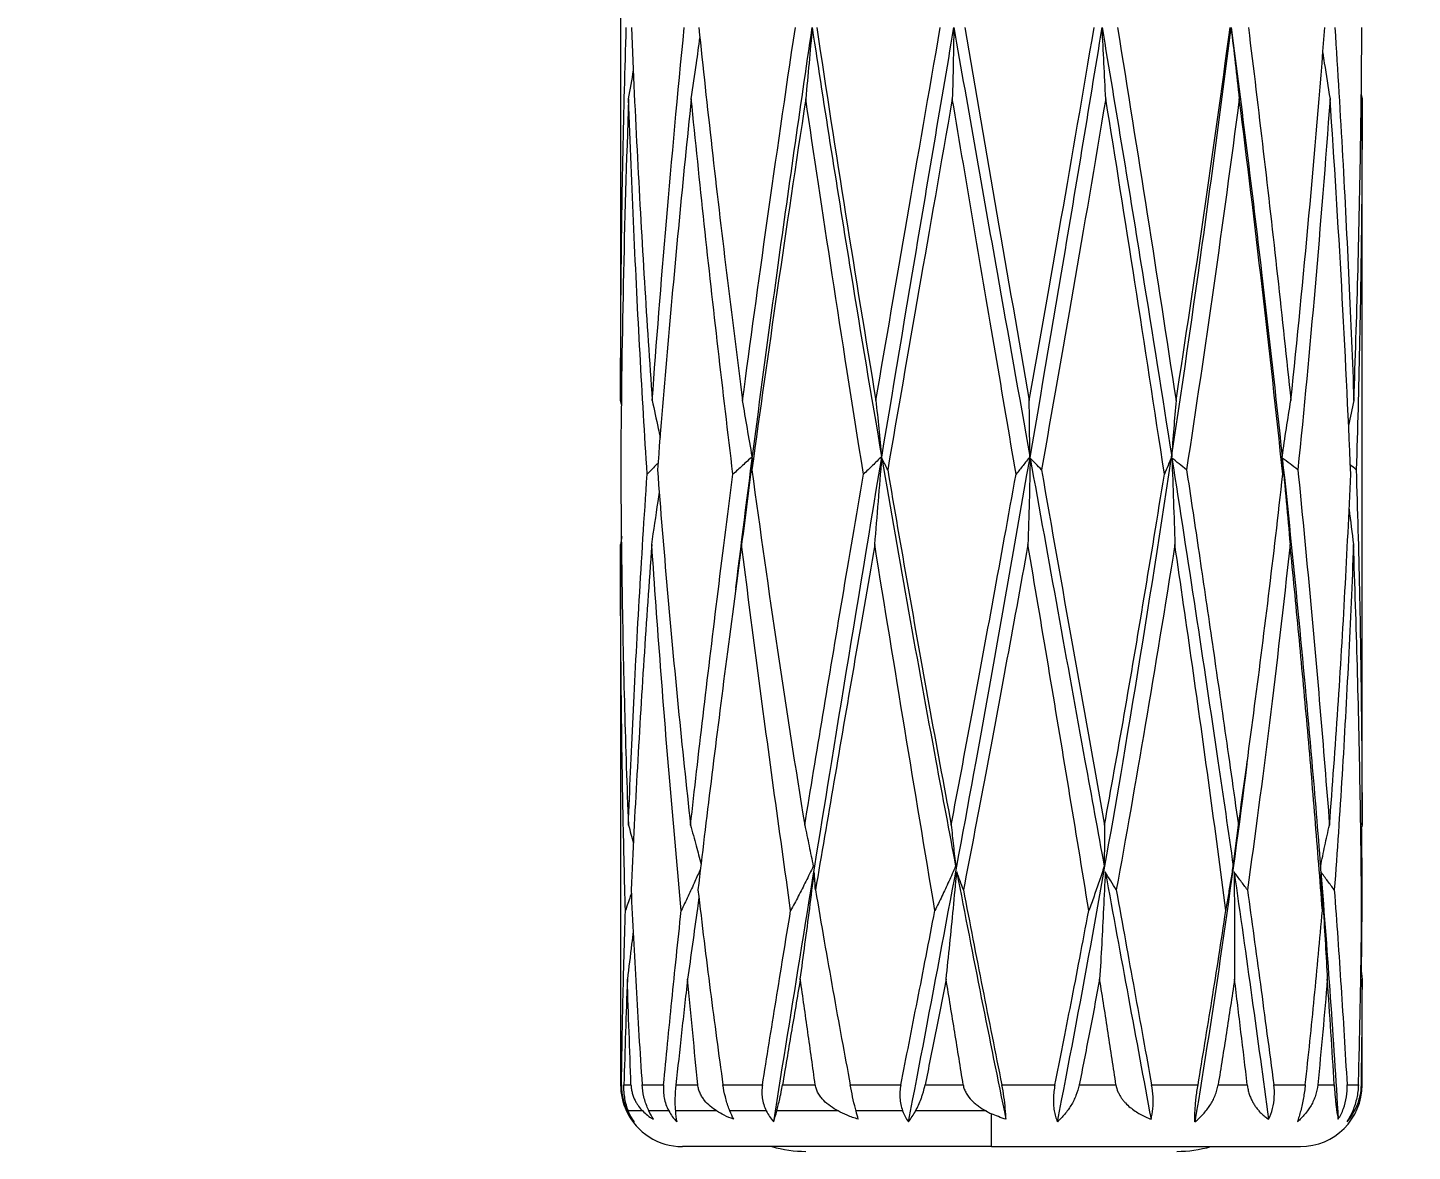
# Model space of a CAD drawing. Extents: x 4138 to 4928, y 0 to 579.
# Drawn here: x 4615.16 to 4626.36, y 110.2 to 119.3 of the extents above; entities that cross this region are included whole.
import ezdxf

# ---------------------------------------------------------------- set-up
doc = ezdxf.new("R2010")
doc.units = 0
doc.header["$LTSCALE"] = 10
doc.header["$MEASUREMENT"] = 0
doc.header["$PDMODE"] = 3
doc.header["$PDSIZE"] = -10
doc.layers.get('0').update_dxf_attribs({"linetype": 'CONTINUOUS'})
doc.layers.get('DEFPOINTS').update_dxf_attribs({"linetype": 'CONTINUOUS'})
doc.layers.add('1', color=7, linetype='CONTINUOUS')
doc.layers.add('2', color=7, linetype='CONTINUOUS', true_color=0xffffff)
doc.styles.add('Daelim Dimension', font='NanumGothic.ttf')
doc.dimstyles.new('DEFAULT', dxfattribs={"dimscale": 2, "dimtxt": 2, "dimasz": 2, "dimexe": 0, "dimexo": 2, "dimgap": 1, "dimtad": 1, "dimdec": 0, "dimzin": 9, "dimdsep": 46, "dimtxsty": 'Daelim Dimension', "dimcen": 0.5, "dimclrd": 5, "dimclre": 5, "dimclrt": 256, "dimadec": 1, "dimazin": 0, "dimtfac": 1, "dimtdec": 0, "dimtix": 1, "dimtmove": 0, "dimatfit": 3, "dimfxl": 1, "dimtolj": 1, "dimtzin": 1, "dimlwd": 9, "dimlwe": 9, "dimarcsym": 0})

# ---------------------------------------------------------------- blocks, each defined once
blk = doc.blocks.new('*D3')
at = {"color": 5, "lineweight": 9, "ltscale": 0.5, "transparency": 16777216}
for p, q in [((4493.136, 177.068), (4493.136, 84.313)), ((4685.158, 167.039), (4685.158, 84.313)), ((4497.136, 86.313), (4681.158, 86.313))]:
    blk.add_line(p, q, dxfattribs=at)
at = {"color": 5, "ltscale": 0.5, "transparency": 16777216}
for points in [[(4497.136, 86.98), (4497.136, 85.646), (4493.136, 86.313)], [(4681.158, 86.98), (4681.158, 85.646), (4685.158, 86.313)]]:
    blk.add_solid(points, dxfattribs=at)
at = {"layer": 'DEFPOINTS', "color": 0, "ltscale": 0.5, "transparency": 16777216}
for p in [(4493.136, 181.068), (4685.158, 171.039), (4685.158, 86.313)]:
    blk.add_point(p, dxfattribs=at)
at = {"color": 7, "ltscale": 0.5, "transparency": 16777216, "insert": (4589.147, 93.757), "char_height": 10, "attachment_point": 5, "style": 'Daelim Dimension'}
blk.add_mtext('\\A1;192', dxfattribs=at)

msp = doc.modelspace()

# ---------------------------------------------------------------- linework, layer by layer
at = {"layer": '1', "color": 7, "linetype": 'Continuous', "lineweight": 18}
for p, q in [((4619.958, 122.281), (4619.958, 116.32)), ((4625.958, 112.903), (4625.958, 118.714)), ((4619.958, 115.013), (4619.958, 110.741)), ((4625.958, 110.741), (4625.958, 111.275)), ((4622.958, 110.241), (4620.458, 110.241)), ((4622.958, 110.241), (4625.458, 110.241))]:
    msp.add_line(p, q, dxfattribs=at)
at = {"layer": '1', "color": 7, "linetype": 'Continuous', "lineweight": 13}
for p, q in [((4619.965, 110.741), (4619.958, 110.741)), ((4620.132, 110.741), (4620.306, 110.741)), ((4620.786, 110.741), (4621.106, 110.741)), ((4621.816, 110.741), (4622.226, 110.741)), ((4623.043, 110.741), (4623.472, 110.741)), ((4624.255, 110.741), (4624.63, 110.741)), ((4625.243, 110.741), (4625.498, 110.741)), ((4625.836, 110.741), (4625.928, 110.741)), ((4625.949, 110.741), (4625.958, 110.741)), ((4620.012, 110.529), (4620.005, 110.529)), ((4620.349, 110.529), (4620.187, 110.529)), ((4621.137, 110.529), (4620.842, 110.529)), ((4622.24, 110.529), (4621.863, 110.529)), ((4622.958, 110.241), (4622.958, 110.507))]:
    msp.add_line(p, q, dxfattribs=at)
at = {"layer": '1', "color": 7, "linetype": 'Continuous', "lineweight": 18}
for centre, start, end in [((4620.458, 110.741), 180, 205.1427), ((4625.458, 110.741), 270, 0), ((4620.458, 110.741), 205.1427, 270)]:
    msp.add_arc(centre, 0.5, start, end, dxfattribs=at)
for points, degree in [([(4619.958, 116.282), (4619.958, 116.619), (4619.961, 117.292), (4619.976, 118.29), (4619.994, 118.963), (4620.004, 119.3)], 3), ([(4620.046, 119.3), (4620.06, 118.939), (4620.093, 118.236), (4620.15, 117.237), (4620.192, 116.596), (4620.214, 116.282)], 3), ([(4620.214, 116.282), (4620.248, 116.747), (4620.324, 117.714), (4620.42, 118.759), (4620.473, 119.3)], 3), ([(4620.591, 119.3), (4620.624, 118.981), (4620.695, 118.333), (4620.813, 117.319), (4620.9, 116.631), (4620.945, 116.282)], 3), ([(4620.945, 116.282), (4621.007, 116.748), (4621.14, 117.716), (4621.291, 118.76), (4621.372, 119.3)], 3), ([(4621.508, 119.3), (4621.5, 119.204), (4621.483, 119.013), (4621.465, 118.82), (4621.456, 118.724)], 3), ([(4622.024, 116.282), (4622.106, 116.76), (4622.274, 117.74), (4622.453, 118.772), (4622.545, 119.3)], 3), ([(4622.655, 119.3), (4622.653, 119.204), (4622.65, 119.013), (4622.645, 118.82), (4622.642, 118.724)], 3), ([(4623.265, 116.282), (4623.35, 116.761), (4623.523, 117.743), (4623.7, 118.773), (4623.789, 119.3)], 3), ([(4623.883, 118.724), (4623.879, 118.82), (4623.869, 119.013), (4623.859, 119.204), (4623.854, 119.3)], 3), ([(4624.452, 116.282), (4624.529, 116.778), (4624.679, 117.777), (4624.821, 118.79), (4624.89, 119.3)], 3), ([(4624.898, 119.3), (4624.909, 119.204), (4624.931, 119.013), (4624.953, 118.82), (4624.964, 118.724)], 3), ([(4625.038, 119.3), (4625.079, 118.967), (4625.159, 118.299), (4625.275, 117.286), (4625.346, 116.617), (4625.381, 116.282)], 3), ([(4625.381, 116.282), (4625.433, 116.775), (4625.531, 117.771), (4625.617, 118.787), (4625.656, 119.3)], 3), ([(4625.737, 119.3), (4625.76, 118.945), (4625.802, 118.249), (4625.852, 117.247), (4625.879, 116.6), (4625.891, 116.282)], 3), ([(4625.891, 116.282), (4625.903, 116.615), (4625.925, 117.281), (4625.946, 118.286), (4625.954, 118.962), (4625.956, 119.3)], 3), ([(4620.023, 118.724), (4620.036, 118.801), (4620.05, 118.878), (4620.063, 118.955)], 3), ([(4625.949, 118.772), (4625.952, 118.756), (4625.955, 118.74), (4625.958, 118.724)], 3), ([(4620.173, 115.685), (4620.152, 116.005), (4620.114, 116.657), (4620.064, 117.659), (4620.036, 118.364), (4620.023, 118.724)], 3), ([(4620.53, 118.724), (4620.496, 118.397), (4620.43, 117.738), (4620.339, 116.741), (4620.283, 116.063), (4620.256, 115.721)], 3), ([(4620.867, 115.685), (4620.826, 116.024), (4620.746, 116.7), (4620.634, 117.709), (4620.564, 118.386), (4620.53, 118.724)], 3), ([(4621.456, 118.724), (4621.375, 118.192), (4621.222, 117.16), (4621.085, 116.19), (4621.02, 115.721)], 3), ([(4621.923, 115.685), (4621.832, 116.254), (4621.665, 117.329), (4621.522, 118.28), (4621.456, 118.724)], 3), ([(4622.642, 118.724), (4622.549, 118.193), (4622.369, 117.161), (4622.2, 116.19), (4622.119, 115.721)], 3), ([(4623.158, 115.685), (4623.103, 116.007), (4622.992, 116.661), (4622.821, 117.674), (4622.702, 118.37), (4622.642, 118.724)], 3), ([(4623.883, 118.724), (4623.795, 118.197), (4623.619, 117.169), (4623.448, 116.194), (4623.363, 115.721)], 3), ([(4624.358, 115.685), (4624.278, 116.214), (4624.12, 117.25), (4623.962, 118.24), (4623.883, 118.724)], 3), ([(4624.964, 118.724), (4624.897, 118.217), (4624.76, 117.21), (4624.613, 116.215), (4624.537, 115.721)], 3), ([(4625.316, 115.685), (4625.21, 116.698), (4625.092, 117.711), (4624.964, 118.724)], 3), ([(4625.698, 118.724), (4625.661, 118.21), (4625.58, 117.195), (4625.487, 116.207), (4625.438, 115.721)], 3), ([(4625.866, 115.685), (4625.824, 116.698), (4625.768, 117.711), (4625.698, 118.724)], 3), ([(4625.958, 118.724), (4625.958, 118.386), (4625.954, 117.713), (4625.938, 116.713), (4625.921, 116.051), (4625.91, 115.721)], 3), ([(4619.967, 116.24), (4619.964, 116.254), (4619.961, 116.268), (4619.958, 116.282)], 3), ([(4621.023, 115.827), (4621.01, 115.903), (4620.984, 116.055), (4620.958, 116.207), (4620.945, 116.282)], 3), ([(4622.024, 116.282), (4622.032, 116.207), (4622.046, 116.055), (4622.062, 115.903), (4622.07, 115.827)], 3), ([(4623.27, 115.827), (4623.269, 115.903), (4623.267, 116.055), (4623.265, 116.207), (4623.265, 116.282)], 3), ([(4624.452, 116.282), (4624.446, 116.207), (4624.433, 116.055), (4624.422, 115.903), (4624.417, 115.827)], 3), ([(4625.311, 115.827), (4625.322, 115.903), (4625.345, 116.055), (4625.369, 116.207), (4625.381, 116.282)], 3), ([(4625.891, 116.282), (4625.877, 116.214), (4625.862, 116.146), (4625.849, 116.078)], 3), ([(4621.023, 115.827), (4620.997, 115.803), (4620.945, 115.755), (4620.893, 115.708), (4620.867, 115.685)], 3), ([(4621.024, 115.815), (4621.01, 115.698), (4620.982, 115.463), (4620.953, 115.23), (4620.937, 115.115)], 3), ([(4621.02, 115.721), (4621.021, 115.737), (4621.022, 115.768), (4621.024, 115.8), (4621.024, 115.815)], 3), ([(4622.07, 115.827), (4622.045, 115.803), (4621.997, 115.755), (4621.948, 115.708), (4621.923, 115.685)], 3), ([(4622.014, 115.115), (4622.025, 115.23), (4622.044, 115.463), (4622.063, 115.698), (4622.072, 115.815)], 3), ([(4622.119, 115.721), (4622.111, 115.737), (4622.095, 115.768), (4622.079, 115.8), (4622.072, 115.815)], 3), ([(4623.27, 115.827), (4623.252, 115.803), (4623.214, 115.755), (4623.177, 115.708), (4623.158, 115.685)], 3), ([(4623.272, 115.815), (4623.27, 115.698), (4623.265, 115.463), (4623.258, 115.23), (4623.254, 115.115)], 3), ([(4623.363, 115.721), (4623.348, 115.737), (4623.317, 115.768), (4623.287, 115.8), (4623.272, 115.815)], 3), ([(4624.417, 115.827), (4624.407, 115.803), (4624.388, 115.755), (4624.368, 115.708), (4624.358, 115.685)], 3), ([(4624.419, 115.815), (4624.423, 115.698), (4624.432, 115.463), (4624.439, 115.23), (4624.443, 115.115)], 3), ([(4624.537, 115.721), (4624.517, 115.737), (4624.477, 115.768), (4624.438, 115.8), (4624.419, 115.815)], 3), ([(4625.316, 115.685), (4625.315, 115.708), (4625.314, 115.755), (4625.312, 115.803), (4625.311, 115.827)], 3), ([(4625.312, 115.815), (4625.323, 115.698), (4625.344, 115.463), (4625.365, 115.23), (4625.375, 115.115)], 3), ([(4625.438, 115.721), (4625.417, 115.737), (4625.374, 115.768), (4625.333, 115.8), (4625.312, 115.815)], 3), ([(4625.91, 115.721), (4625.894, 115.734), (4625.878, 115.747), (4625.863, 115.76)], 3), ([(4619.959, 115.721), (4619.961, 115.39), (4619.968, 114.737), (4619.988, 113.784), (4620.009, 113.156), (4620.021, 112.844)], 3), ([(4620.021, 112.844), (4620.032, 113.124), (4620.057, 113.708), (4620.107, 114.653), (4620.149, 115.333), (4620.173, 115.685)], 3), ([(4620.256, 115.721), (4620.281, 115.396), (4620.334, 114.749), (4620.423, 113.795), (4620.489, 113.16), (4620.524, 112.844)], 3), ([(4620.524, 112.844), (4620.556, 113.128), (4620.623, 113.716), (4620.737, 114.663), (4620.822, 115.337), (4620.867, 115.685)], 3), ([(4621.02, 115.721), (4621.087, 115.227), (4621.225, 114.254), (4621.372, 113.309), (4621.448, 112.844)], 3), ([(4621.448, 112.844), (4621.495, 113.131), (4621.593, 113.724), (4621.751, 114.669), (4621.864, 115.34), (4621.923, 115.685)], 3), ([(4622.119, 115.721), (4622.172, 115.409), (4622.281, 114.779), (4622.451, 113.824), (4622.571, 113.173), (4622.633, 112.844)], 3), ([(4622.633, 112.844), (4622.687, 113.131), (4622.799, 113.724), (4622.974, 114.67), (4623.095, 115.34), (4623.158, 115.685)], 3), ([(4623.363, 115.721), (4623.446, 115.251), (4623.613, 114.301), (4623.786, 113.333), (4623.874, 112.844)], 3), ([(4623.874, 112.844), (4623.926, 113.133), (4624.033, 113.729), (4624.195, 114.68), (4624.303, 115.345), (4624.358, 115.685)], 3), ([(4624.537, 115.721), (4624.568, 115.519), (4624.631, 115.096), (4624.732, 114.409), (4624.84, 113.664), (4624.917, 113.124), (4624.957, 112.844)], 3), ([(4624.957, 112.844), (4624.999, 113.139), (4625.081, 113.743), (4625.202, 114.693), (4625.279, 115.35), (4625.316, 115.685)], 3), ([(4625.438, 115.721), (4625.47, 115.395), (4625.533, 114.748), (4625.618, 113.794), (4625.669, 113.16), (4625.694, 112.844)], 3), ([(4625.694, 112.844), (4625.718, 113.159), (4625.764, 113.789), (4625.821, 114.736), (4625.852, 115.369), (4625.866, 115.685)], 3), ([(4625.91, 115.721), (4625.92, 115.393), (4625.938, 114.744), (4625.953, 113.79), (4625.957, 113.158), (4625.958, 112.844)], 3), ([(4625.852, 115.401), (4625.864, 115.305), (4625.876, 115.21), (4625.888, 115.115)], 3), ([(4619.967, 115.179), (4619.964, 115.158), (4619.961, 115.136), (4619.958, 115.115)], 3), ([(4619.997, 112.151), (4619.99, 112.401), (4619.978, 112.9), (4619.966, 113.644), (4619.959, 114.372), (4619.957, 114.867), (4619.958, 115.115)], 3), ([(4620.21, 115.115), (4620.188, 114.806), (4620.145, 114.188), (4620.089, 113.252), (4620.057, 112.63), (4620.043, 112.319)], 3), ([(4620.448, 112.151), (4620.418, 112.479), (4620.36, 113.137), (4620.28, 114.124), (4620.233, 114.784), (4620.21, 115.115)], 3), ([(4620.937, 115.115), (4620.892, 114.776), (4620.805, 114.118), (4620.688, 113.187), (4620.617, 112.603), (4620.584, 112.319)], 3), ([(4621.334, 112.151), (4621.288, 112.482), (4621.195, 113.144), (4621.062, 114.138), (4620.978, 114.79), (4620.937, 115.115)], 3), ([(4622.014, 115.115), (4621.956, 114.775), (4621.842, 114.116), (4621.683, 113.186), (4621.583, 112.602), (4621.535, 112.319)], 3), ([(4622.501, 112.151), (4622.42, 112.639), (4622.257, 113.621), (4622.095, 114.615), (4622.014, 115.115)], 3), ([(4623.254, 115.115), (4623.193, 114.776), (4623.072, 114.117), (4622.898, 113.186), (4622.787, 112.602), (4622.732, 112.319)], 3), ([(4623.746, 112.151), (4623.693, 112.482), (4623.584, 113.144), (4623.419, 114.135), (4623.309, 114.789), (4623.254, 115.115)], 3), ([(4624.443, 115.115), (4624.362, 114.606), (4624.202, 113.632), (4624.046, 112.743), (4623.969, 112.319)], 3), ([(4624.855, 112.151), (4624.812, 112.482), (4624.724, 113.144), (4624.585, 114.138), (4624.49, 114.79), (4624.443, 115.115)], 3), ([(4625.375, 115.115), (4625.321, 114.619), (4625.21, 113.658), (4625.091, 112.756), (4625.03, 112.319)], 3), ([(4625.636, 112.151), (4625.617, 112.402), (4625.578, 112.904), (4625.514, 113.655), (4625.446, 114.389), (4625.399, 114.874), (4625.375, 115.115)], 3), ([(4625.888, 115.115), (4625.876, 114.803), (4625.849, 114.181), (4625.797, 113.25), (4625.756, 112.629), (4625.733, 112.319)], 3), ([(4625.954, 112.151), (4625.952, 112.481), (4625.943, 113.141), (4625.921, 114.13), (4625.9, 114.787), (4625.888, 115.115)], 3), ([(4620.891, 114.771), (4620.887, 114.735)], 1), ([(4625.026, 113.339), (4624.897, 112.331), (4624.756, 111.36), (4624.605, 110.441)], 3), ([(4625.025, 113.332), (4625.03, 113.369)], 1), ([(4620.021, 112.844), (4620.035, 112.795), (4620.049, 112.747), (4620.063, 112.698)], 3), ([(4621.448, 112.844), (4621.46, 112.788), (4621.483, 112.676), (4621.506, 112.565), (4621.517, 112.51)], 3), ([(4622.633, 112.844), (4622.639, 112.788), (4622.651, 112.676), (4622.663, 112.565), (4622.669, 112.51)], 3), ([(4623.874, 112.844), (4623.873, 112.788), (4623.872, 112.676), (4623.872, 112.565), (4623.871, 112.51)], 3), ([(4624.915, 112.51), (4624.922, 112.565), (4624.935, 112.676), (4624.949, 112.788), (4624.957, 112.844)], 3), ([(4625.621, 112.51), (4625.633, 112.565), (4625.656, 112.676), (4625.681, 112.788), (4625.694, 112.844)], 3), ([(4625.958, 112.844), (4625.953, 112.828), (4625.948, 112.811), (4625.944, 112.794)], 3), ([(4625.958, 112.844), (4625.958, 112.865), (4625.958, 112.886), (4625.958, 112.907)], 3), ([(4625.952, 112.817), (4625.954, 112.648), (4625.955, 112.482), (4625.956, 112.319)], 3), ([(4621.517, 112.51), (4621.497, 112.469), (4621.457, 112.387), (4621.396, 112.267), (4621.355, 112.189), (4621.334, 112.151)], 3), ([(4622.669, 112.51), (4622.651, 112.469), (4622.614, 112.387), (4622.558, 112.267), (4622.52, 112.189), (4622.501, 112.151)], 3), ([(4623.871, 112.51), (4623.858, 112.469), (4623.83, 112.387), (4623.789, 112.267), (4623.76, 112.189), (4623.746, 112.151)], 3), ([(4624.855, 112.151), (4624.862, 112.189), (4624.876, 112.267), (4624.896, 112.387), (4624.909, 112.469), (4624.915, 112.51)], 3), ([(4625.621, 112.51), (4625.623, 112.469), (4625.626, 112.387), (4625.632, 112.267), (4625.635, 112.189), (4625.636, 112.151)], 3), ([(4621.412, 111.596), (4621.425, 111.69), (4621.45, 111.879), (4621.488, 112.168), (4621.513, 112.365), (4621.525, 112.465)], 3), ([(4621.535, 112.319), (4621.533, 112.343), (4621.53, 112.392), (4621.526, 112.44), (4621.525, 112.465)], 3), ([(4622.592, 111.596), (4622.602, 111.69), (4622.622, 111.879), (4622.651, 112.168), (4622.669, 112.365), (4622.678, 112.465)], 3), ([(4622.678, 112.465), (4622.81, 111.775), (4622.943, 111.105), (4623.076, 110.462)], 3), ([(4622.732, 112.319), (4622.723, 112.343), (4622.705, 112.392), (4622.687, 112.44), (4622.678, 112.465)], 3), ([(4623.88, 112.465), (4623.875, 112.365), (4623.866, 112.168), (4623.851, 111.879), (4623.84, 111.69), (4623.834, 111.596)], 3), ([(4623.88, 112.465), (4624.006, 111.775), (4624.13, 111.105), (4624.25, 110.462)], 3), ([(4623.969, 112.319), (4623.954, 112.343), (4623.924, 112.392), (4623.894, 112.44), (4623.88, 112.465)], 3), ([(4624.922, 112.465), (4625.021, 111.775), (4625.114, 111.105), (4625.201, 110.462)], 3), ([(4625.03, 112.319), (4625.012, 112.343), (4624.975, 112.392), (4624.94, 112.44), (4624.922, 112.465)], 3), ([(4624.922, 112.465), (4624.923, 112.365), (4624.925, 112.168), (4624.926, 111.879), (4624.926, 111.69), (4624.926, 111.596)], 3), ([(4625.624, 112.465), (4625.679, 111.775), (4625.726, 111.105), (4625.764, 110.462)], 3), ([(4625.733, 112.319), (4625.715, 112.343), (4625.678, 112.392), (4625.642, 112.44), (4625.624, 112.465)], 3), ([(4625.624, 112.465), (4625.631, 112.365), (4625.643, 112.168), (4625.661, 111.879), (4625.671, 111.69), (4625.676, 111.596)], 3), ([(4620.043, 112.319), (4620.055, 112.06), (4620.081, 111.537), (4620.114, 111.008), (4620.132, 110.741)], 3), ([(4620.584, 112.319), (4620.617, 112.039), (4620.683, 111.496), (4620.752, 110.987), (4620.786, 110.741)], 3), ([(4621.535, 112.319), (4621.582, 112.039), (4621.677, 111.495), (4621.77, 110.987), (4621.816, 110.741)], 3), ([(4622.732, 112.319), (4622.783, 112.052), (4622.886, 111.522), (4622.99, 111), (4623.043, 110.741)], 3), ([(4623.969, 112.319), (4624.019, 112.039), (4624.117, 111.496), (4624.21, 110.987), (4624.255, 110.741)], 3), ([(4625.03, 112.319), (4625.064, 112.073), (4625.134, 111.564), (4625.206, 111.021), (4625.243, 110.741)], 3), ([(4625.733, 112.319), (4625.752, 112.058), (4625.788, 111.534), (4625.821, 111.006), (4625.836, 110.741)], 3), ([(4625.956, 112.319), (4625.955, 112.105), (4625.953, 111.89), (4625.95, 111.674)], 3), ([(4619.965, 110.741), (4619.968, 110.959), (4619.976, 111.412), (4619.989, 111.899), (4619.997, 112.151)], 3), ([(4620.306, 110.741), (4620.327, 110.96), (4620.371, 111.414), (4620.422, 111.899), (4620.448, 112.151)], 3), ([(4621.106, 110.741), (4621.141, 110.962), (4621.215, 111.418), (4621.293, 111.902), (4621.334, 112.151)], 3), ([(4622.226, 110.741), (4622.269, 110.962), (4622.359, 111.417), (4622.453, 111.901), (4622.501, 112.151)], 3), ([(4623.472, 110.741), (4623.514, 110.947), (4623.601, 111.387), (4623.696, 111.886), (4623.746, 112.151)], 3), ([(4624.63, 110.741), (4624.667, 110.962), (4624.742, 111.417), (4624.818, 111.901), (4624.855, 112.151)], 3), ([(4625.498, 110.741), (4625.524, 110.976), (4625.572, 111.446), (4625.616, 111.916), (4625.636, 112.151)], 3), ([(4625.928, 110.741), (4625.934, 110.96), (4625.945, 111.413), (4625.952, 111.899), (4625.954, 112.151)], 3), ([(4620.013, 111.596), (4620.007, 111.453), (4619.997, 111.167), (4619.989, 110.883), (4619.985, 110.741)], 3), ([(4620.042, 110.741), (4620.037, 110.883), (4620.027, 111.167), (4620.017, 111.453), (4620.013, 111.596)], 3), ([(4620.5, 111.596), (4620.483, 111.449), (4620.451, 111.158), (4620.42, 110.879), (4620.406, 110.741)], 3), ([(4620.582, 110.741), (4620.569, 110.879), (4620.542, 111.159), (4620.514, 111.449), (4620.5, 111.596)], 3), ([(4621.412, 111.596), (4621.387, 111.448), (4621.338, 111.158), (4621.291, 110.878), (4621.268, 110.741)], 3), ([(4621.533, 110.741), (4621.513, 110.883), (4621.473, 111.168), (4621.433, 111.453), (4621.412, 111.596)], 3), ([(4622.592, 111.596), (4622.563, 111.448), (4622.505, 111.158), (4622.45, 110.878), (4622.422, 110.741)], 3), ([(4622.73, 110.741), (4622.708, 110.882), (4622.662, 111.165), (4622.615, 111.452), (4622.592, 111.596)], 3), ([(4623.834, 111.596), (4623.805, 111.442), (4623.749, 111.146), (4623.695, 110.872), (4623.669, 110.741)], 3), ([(4623.966, 110.741), (4623.946, 110.879), (4623.903, 111.159), (4623.858, 111.449), (4623.834, 111.596)], 3), ([(4624.926, 111.596), (4624.904, 111.449), (4624.86, 111.16), (4624.815, 110.879), (4624.793, 110.741)], 3), ([(4625.028, 110.741), (4625.012, 110.883), (4624.978, 111.168), (4624.943, 111.453), (4624.926, 111.596)], 3), ([(4625.676, 111.596), (4625.665, 111.454), (4625.64, 111.169), (4625.613, 110.884), (4625.6, 110.741)], 3), ([(4625.732, 110.741), (4625.724, 110.883), (4625.706, 111.167), (4625.686, 111.453), (4625.676, 111.596)], 3), ([(4625.948, 111.686), (4625.951, 111.656), (4625.954, 111.626), (4625.957, 111.596)], 3), ([(4625.957, 111.596), (4625.957, 111.445), (4625.955, 111.152), (4625.951, 110.875), (4625.949, 110.741)], 3), ([(4625.958, 111.276), (4625.958, 111.382), (4625.958, 111.489), (4625.957, 111.596)], 3), ([(4623.076, 110.462), (4623.075, 110.489), (4623.072, 110.547), (4623.061, 110.642), (4623.05, 110.708), (4623.043, 110.741)], 3), ([(4623.472, 110.741), (4623.469, 110.723), (4623.463, 110.688), (4623.459, 110.634), (4623.46, 110.581), (4623.466, 110.531), (4623.476, 110.484), (4623.486, 110.455), (4623.492, 110.441)], 3), ([(4624.25, 110.462), (4624.257, 110.489), (4624.267, 110.547), (4624.269, 110.642), (4624.261, 110.708), (4624.255, 110.741)], 3), ([(4624.605, 110.441), (4624.605, 110.455), (4624.604, 110.484), (4624.606, 110.531), (4624.609, 110.581), (4624.614, 110.634), (4624.621, 110.688), (4624.627, 110.723), (4624.63, 110.741)], 3), ([(4625.028, 110.741), (4625.03, 110.728), (4625.034, 110.702), (4625.044, 110.665), (4625.057, 110.633), (4625.07, 110.604), (4625.086, 110.578), (4625.103, 110.553), (4625.123, 110.529), (4625.145, 110.506), (4625.17, 110.483), (4625.19, 110.469), (4625.201, 110.462)], 3), ([(4625.201, 110.462), (4625.214, 110.489), (4625.236, 110.547), (4625.25, 110.642), (4625.248, 110.708), (4625.243, 110.741)], 3), ([(4625.498, 110.741), (4625.496, 110.723), (4625.492, 110.688), (4625.483, 110.634), (4625.473, 110.581), (4625.461, 110.531), (4625.448, 110.484), (4625.438, 110.455), (4625.434, 110.441)], 3), ([(4625.764, 110.462), (4625.781, 110.489), (4625.81, 110.547), (4625.835, 110.642), (4625.838, 110.708), (4625.836, 110.741)], 3), ([(4625.928, 110.741), (4625.927, 110.723), (4625.924, 110.688), (4625.915, 110.634), (4625.901, 110.581), (4625.883, 110.531), (4625.86, 110.484), (4625.843, 110.455), (4625.834, 110.441)], 3), ([(4620.067, 110.441), (4620.049, 110.469), (4620.033, 110.498), (4620.021, 110.529)], 3), ([(4620.225, 110.462), (4620.211, 110.483), (4620.198, 110.505), (4620.187, 110.529)], 3), ([(4620.401, 110.529), (4620.403, 110.498), (4620.407, 110.469), (4620.412, 110.441)], 3), ([(4620.873, 110.462), (4620.862, 110.483), (4620.851, 110.505), (4620.842, 110.529)], 3), ([(4621.197, 110.441), (4621.206, 110.469), (4621.214, 110.498), (4621.222, 110.529)], 3), ([(4621.881, 110.462), (4621.875, 110.483), (4621.869, 110.505), (4621.863, 110.529)], 3), ([(4622.287, 110.441), (4622.308, 110.469), (4622.327, 110.498), (4622.344, 110.529)], 3), ([(4622.916, 110.529), (4622.929, 110.521), (4622.943, 110.514), (4622.958, 110.507)], 3), ([(4623.076, 110.462), (4623.055, 110.468), (4623.014, 110.483), (4622.976, 110.499), (4622.958, 110.507)], 3)]:
    msp.add_open_spline(points, degree=degree, dxfattribs=at)
for points, knots in [([(4620.53, 118.724), (4620.544, 118.82), (4620.568, 118.985), (4620.591, 119.149), (4620.6, 119.218)], [0, 0, 0, 0, 0.583686, 1, 1, 1, 1]), ([(4620.891, 114.764), (4620.994, 115.6), (4621.191, 117.106), (4621.41, 118.637), (4621.508, 119.3)], [0, 0, 0, 0, 0.566523, 1, 1, 1, 1]), ([(4621.197, 110.441), (4621.344, 111.365), (4621.699, 113.572), (4622.201, 116.613), (4622.542, 118.637), (4622.655, 119.3)], [0, 0, 0, 0, 0.348526, 0.786411, 1, 1, 1, 1]), ([(4621.508, 119.3), (4621.609, 118.637), (4621.793, 117.472), (4621.985, 116.32), (4622.07, 115.827)], [0, 0, 0, 0, 0.568477, 1, 1, 1, 1]), ([(4621.545, 119.3), (4621.621, 118.797), (4621.699, 118.294), (4621.858, 117.288), (4621.94, 116.785), (4622.024, 116.282)], [0, 0, 0, 0, 0.5, 0.5, 1, 1, 1, 1]), ([(4622.287, 110.441), (4622.466, 111.365), (4622.88, 113.572), (4623.412, 116.613), (4623.746, 118.637), (4623.854, 119.3)], [0, 0, 0, 0, 0.348526, 0.786411, 1, 1, 1, 1]), ([(4622.655, 119.3), (4622.771, 118.637), (4622.976, 117.472), (4623.182, 116.32), (4623.27, 115.827)], [0, 0, 0, 0, 0.568477, 1, 1, 1, 1]), ([(4622.744, 119.3), (4622.829, 118.797), (4622.916, 118.294), (4623.089, 117.288), (4623.177, 116.785), (4623.265, 116.282)], [0, 0, 0, 0, 0.5, 0.5, 1, 1, 1, 1]), ([(4623.492, 110.441), (4623.674, 111.365), (4624.075, 113.572), (4624.544, 116.613), (4624.814, 118.637), (4624.898, 119.3)], [0, 0, 0, 0, 0.348526, 0.786411, 1, 1, 1, 1]), ([(4623.854, 119.3), (4623.965, 118.637), (4624.157, 117.472), (4624.34, 116.32), (4624.417, 115.827)], [0, 0, 0, 0, 0.568477, 1, 1, 1, 1]), ([(4623.979, 119.3), (4624.06, 118.797), (4624.14, 118.294), (4624.298, 117.288), (4624.375, 116.785), (4624.452, 116.282)], [0, 0, 0, 0, 0.5, 0.5, 1, 1, 1, 1]), ([(4624.898, 119.3), (4624.985, 118.637), (4625.13, 117.472), (4625.258, 116.32), (4625.311, 115.827)], [0, 0, 0, 0, 0.568477, 1, 1, 1, 1]), ([(4625.639, 119.096), (4625.643, 119.068), (4625.663, 118.944), (4625.682, 118.82), (4625.698, 118.724)], [0, 0, 0, 0, 0.224054, 1, 1, 1, 1]), ([(4620.023, 118.724), (4620.005, 118.223), (4619.99, 117.723), (4619.969, 116.722), (4619.962, 116.221), (4619.959, 115.721)], [0, 0, 0, 0, 0.5, 0.5, 1, 1, 1, 1]), ([(4620.214, 116.282), (4620.23, 116.207), (4620.252, 116.106), (4620.273, 116.006), (4620.278, 115.982)], [0, 0, 0, 0, 0.756358, 1, 1, 1, 1]), ([(4620.261, 115.775), (4620.254, 115.768), (4620.225, 115.738), (4620.196, 115.708), (4620.173, 115.685)], [0, 0, 0, 0, 0.216127, 1, 1, 1, 1]), ([(4622.072, 115.815), (4622.214, 114.982), (4622.413, 113.866), (4622.616, 112.791), (4622.669, 112.51)], [0, 0, 0, 0, 0.734805, 1, 1, 1, 1]), ([(4623.272, 115.815), (4623.422, 114.982), (4623.623, 113.866), (4623.82, 112.791), (4623.871, 112.51)], [0, 0, 0, 0, 0.734805, 1, 1, 1, 1]), ([(4624.419, 115.815), (4624.549, 114.982), (4624.718, 113.866), (4624.875, 112.791), (4624.915, 112.51)], [0, 0, 0, 0, 0.734805, 1, 1, 1, 1]), ([(4625.312, 115.815), (4625.401, 114.982), (4625.509, 113.866), (4625.599, 112.791), (4625.621, 112.51)], [0, 0, 0, 0, 0.734805, 1, 1, 1, 1]), ([(4620.21, 115.115), (4620.227, 115.23), (4620.248, 115.371), (4620.268, 115.513), (4620.272, 115.538)], [0, 0, 0, 0, 0.82538, 1, 1, 1, 1]), ([(4620.524, 112.844), (4620.539, 112.788), (4620.568, 112.682), (4620.596, 112.577), (4620.609, 112.528)], [0, 0, 0, 0, 0.529485, 1, 1, 1, 1]), ([(4620.604, 112.488), (4620.589, 112.454), (4620.556, 112.38), (4620.504, 112.267), (4620.467, 112.189), (4620.448, 112.151)], [0, 0, 0, 0, 0.291546, 0.645773, 1, 1, 1, 1]), ([(4620.044, 112.291), (4620.042, 112.283), (4620.026, 112.236), (4620.01, 112.189), (4619.997, 112.151)], [0, 0, 0, 0, 0.163791, 1, 1, 1, 1]), ([(4620.592, 112.258), (4620.588, 112.228), (4620.57, 112.101), (4620.54, 111.879), (4620.513, 111.69), (4620.5, 111.596)], [0, 0, 0, 0, 0.131803, 0.565901, 1, 1, 1, 1]), ([(4620.06, 111.985), (4620.056, 111.95), (4620.04, 111.819), (4620.024, 111.69), (4620.013, 111.596)], [0, 0, 0, 0, 0.268079, 1, 1, 1, 1]), ([(4619.965, 110.741), (4619.964, 110.723), (4619.966, 110.688), (4619.974, 110.634), (4619.989, 110.581), (4620.003, 110.547), (4620.012, 110.53), (4620.012, 110.529)], [0, 0, 0, 0, 0.246684, 0.493368, 0.740052, 0.986736, 1, 1, 1, 1]), ([(4620.021, 110.529), (4620.009, 110.56), (4619.999, 110.593), (4619.992, 110.637), (4619.99, 110.646), (4619.988, 110.665), (4619.987, 110.674), (4619.985, 110.702), (4619.984, 110.722), (4619.985, 110.741)], [0, 0, 0, 0, 0.5, 0.5, 0.625, 0.625, 0.75, 0.75, 1, 1, 1, 1]), ([(4620.042, 110.741), (4620.043, 110.729), (4620.044, 110.717), (4620.047, 110.7), (4620.048, 110.694), (4620.05, 110.683), (4620.051, 110.678), (4620.059, 110.651), (4620.066, 110.632), (4620.08, 110.606), (4620.084, 110.597), (4620.094, 110.582), (4620.099, 110.574), (4620.114, 110.553), (4620.125, 110.54), (4620.137, 110.529)], [0, 0, 0, 0, 0.125, 0.125, 0.1875, 0.1875, 0.25, 0.25, 0.5, 0.5, 0.625, 0.625, 0.75, 0.75, 1, 1, 1, 1]), ([(4620.187, 110.529), (4620.184, 110.535), (4620.168, 110.572), (4620.144, 110.642), (4620.134, 110.708), (4620.132, 110.741)], [0, 0, 0, 0, 0.097436, 0.548718, 1, 1, 1, 1]), ([(4620.306, 110.741), (4620.304, 110.723), (4620.303, 110.688), (4620.31, 110.634), (4620.324, 110.581), (4620.339, 110.547), (4620.349, 110.53), (4620.349, 110.529)], [0, 0, 0, 0, 0.246684, 0.493368, 0.740052, 0.986736, 1, 1, 1, 1]), ([(4620.406, 110.741), (4620.402, 110.702), (4620.399, 110.665), (4620.398, 110.62), (4620.398, 110.611), (4620.398, 110.594), (4620.398, 110.568), (4620.399, 110.544), (4620.401, 110.529)], [0, 0, 0, 0, 0.5, 0.5, 0.625, 0.625, 0.75, 1, 1, 1, 1]), ([(4620.735, 110.529), (4620.718, 110.54), (4620.7, 110.553), (4620.667, 110.581), (4620.652, 110.597), (4620.631, 110.623), (4620.624, 110.632), (4620.612, 110.651), (4620.606, 110.661), (4620.599, 110.678), (4620.597, 110.683), (4620.592, 110.694), (4620.591, 110.7), (4620.586, 110.717), (4620.584, 110.729), (4620.582, 110.741)], [0, 0, 0, 0, 0.25, 0.25, 0.5, 0.5, 0.625, 0.625, 0.75, 0.75, 0.8125, 0.8125, 0.875, 0.875, 1, 1, 1, 1]), ([(4620.842, 110.529), (4620.84, 110.535), (4620.825, 110.572), (4620.804, 110.642), (4620.791, 110.708), (4620.786, 110.741)], [0, 0, 0, 0, 0.097436, 0.548718, 1, 1, 1, 1]), ([(4621.106, 110.741), (4621.103, 110.723), (4621.1, 110.688), (4621.103, 110.634), (4621.115, 110.581), (4621.128, 110.547), (4621.137, 110.53), (4621.137, 110.529)], [0, 0, 0, 0, 0.246684, 0.493368, 0.740052, 0.986736, 1, 1, 1, 1]), ([(4621.222, 110.529), (4621.23, 110.56), (4621.238, 110.593), (4621.248, 110.637), (4621.25, 110.646), (4621.254, 110.665), (4621.256, 110.674), (4621.261, 110.702), (4621.265, 110.722), (4621.268, 110.741)], [0, 0, 0, 0, 0.5, 0.5, 0.625, 0.625, 0.75, 0.75, 1, 1, 1, 1]), ([(4621.718, 110.529), (4621.697, 110.54), (4621.676, 110.553), (4621.637, 110.581), (4621.618, 110.597), (4621.593, 110.623), (4621.585, 110.632), (4621.57, 110.651), (4621.563, 110.661), (4621.554, 110.678), (4621.551, 110.683), (4621.546, 110.694), (4621.544, 110.7), (4621.538, 110.717), (4621.535, 110.729), (4621.533, 110.741)], [0, 0, 0, 0, 0.25, 0.25, 0.5, 0.5, 0.625, 0.625, 0.75, 0.75, 0.8125, 0.8125, 0.875, 0.875, 1, 1, 1, 1]), ([(4621.863, 110.529), (4621.861, 110.535), (4621.852, 110.572), (4621.835, 110.642), (4621.822, 110.708), (4621.816, 110.741)], [0, 0, 0, 0, 0.097436, 0.548718, 1, 1, 1, 1]), ([(4622.226, 110.741), (4622.222, 110.723), (4622.217, 110.688), (4622.217, 110.634), (4622.224, 110.581), (4622.234, 110.547), (4622.24, 110.53), (4622.24, 110.529)], [0, 0, 0, 0, 0.246684, 0.493368, 0.740052, 0.986736, 1, 1, 1, 1]), ([(4622.344, 110.529), (4622.361, 110.56), (4622.376, 110.593), (4622.393, 110.637), (4622.396, 110.646), (4622.402, 110.665), (4622.405, 110.674), (4622.413, 110.702), (4622.418, 110.722), (4622.422, 110.741)], [0, 0, 0, 0, 0.5, 0.5, 0.625, 0.625, 0.75, 0.75, 1, 1, 1, 1]), ([(4622.73, 110.741), (4622.732, 110.729), (4622.735, 110.717), (4622.741, 110.7), (4622.744, 110.694), (4622.749, 110.683), (4622.752, 110.678), (4622.767, 110.651), (4622.782, 110.632), (4622.808, 110.606), (4622.817, 110.597), (4622.835, 110.582), (4622.845, 110.574), (4622.874, 110.553), (4622.894, 110.54), (4622.916, 110.529)], [0, 0, 0, 0, 0.125, 0.125, 0.1875, 0.1875, 0.25, 0.25, 0.5, 0.5, 0.625, 0.625, 0.75, 0.75, 1, 1, 1, 1]), ([(4623.669, 110.741), (4623.663, 110.711), (4623.654, 110.683), (4623.637, 110.641), (4623.631, 110.627), (4623.618, 110.6), (4623.61, 110.587), (4623.587, 110.549), (4623.57, 110.526), (4623.533, 110.481), (4623.513, 110.46), (4623.492, 110.441)], [0, 0, 0, 0, 0.25, 0.25, 0.375, 0.375, 0.5, 0.5, 0.75, 0.75, 1, 1, 1, 1]), ([(4623.966, 110.741), (4623.969, 110.721), (4623.975, 110.703), (4623.986, 110.676), (4623.99, 110.668), (4623.999, 110.651), (4624.009, 110.635), (4624.02, 110.621), (4624.031, 110.607), (4624.037, 110.6), (4624.055, 110.581), (4624.067, 110.569), (4624.094, 110.548), (4624.107, 110.538), (4624.135, 110.519), (4624.149, 110.511), (4624.191, 110.487), (4624.221, 110.473), (4624.25, 110.462)], [0, 0, 0, 0, 0.125, 0.125, 0.1875, 0.1875, 0.25, 0.3125, 0.3125, 0.375, 0.375, 0.5, 0.5, 0.625, 0.625, 0.75, 0.75, 1, 1, 1, 1]), ([(4624.605, 110.441), (4624.629, 110.46), (4624.651, 110.481), (4624.682, 110.515), (4624.691, 110.526), (4624.71, 110.55), (4624.719, 110.562), (4624.743, 110.6), (4624.757, 110.626), (4624.774, 110.668), (4624.779, 110.683), (4624.787, 110.712), (4624.791, 110.726), (4624.793, 110.741)], [0, 0, 0, 0, 0.25, 0.25, 0.375, 0.375, 0.5, 0.5, 0.75, 0.75, 0.875, 0.875, 1, 1, 1, 1]), ([(4625.6, 110.741), (4625.597, 110.711), (4625.59, 110.683), (4625.576, 110.641), (4625.571, 110.627), (4625.559, 110.6), (4625.552, 110.587), (4625.53, 110.549), (4625.513, 110.526), (4625.476, 110.481), (4625.456, 110.46), (4625.434, 110.441)], [0, 0, 0, 0, 0.25, 0.25, 0.375, 0.375, 0.5, 0.5, 0.75, 0.75, 1, 1, 1, 1]), ([(4625.732, 110.741), (4625.733, 110.721), (4625.735, 110.703), (4625.737, 110.676), (4625.737, 110.668), (4625.739, 110.651), (4625.74, 110.635), (4625.742, 110.621), (4625.743, 110.607), (4625.744, 110.6), (4625.746, 110.581), (4625.747, 110.569), (4625.75, 110.548), (4625.751, 110.538), (4625.754, 110.519), (4625.755, 110.511), (4625.759, 110.487), (4625.761, 110.473), (4625.764, 110.462)], [0, 0, 0, 0, 0.125, 0.125, 0.1875, 0.1875, 0.25, 0.3125, 0.3125, 0.375, 0.375, 0.5, 0.5, 0.625, 0.625, 0.75, 0.75, 1, 1, 1, 1]), ([(4625.949, 110.741), (4625.949, 110.711), (4625.946, 110.683), (4625.937, 110.641), (4625.933, 110.627), (4625.925, 110.6), (4625.921, 110.587), (4625.905, 110.549), (4625.893, 110.526), (4625.866, 110.481), (4625.85, 110.46), (4625.834, 110.441)], [0, 0, 0, 0, 0.25, 0.25, 0.375, 0.375, 0.5, 0.5, 0.75, 0.75, 1, 1, 1, 1]), ([(4620.012, 110.529), (4620.019, 110.514), (4620.036, 110.483), (4620.056, 110.455), (4620.067, 110.441)], [0, 0, 0, 0, 0.486187, 1, 1, 1, 1]), ([(4620.137, 110.529), (4620.149, 110.516), (4620.176, 110.492), (4620.207, 110.472), (4620.225, 110.462)], [0, 0, 0, 0, 0.477584, 1, 1, 1, 1]), ([(4620.349, 110.529), (4620.357, 110.514), (4620.376, 110.483), (4620.399, 110.455), (4620.412, 110.441)], [0, 0, 0, 0, 0.486187, 1, 1, 1, 1]), ([(4620.873, 110.462), (4620.846, 110.472), (4620.797, 110.492), (4620.755, 110.516), (4620.735, 110.529)], [0, 0, 0, 0, 0.522416, 1, 1, 1, 1]), ([(4621.137, 110.529), (4621.145, 110.514), (4621.163, 110.483), (4621.185, 110.455), (4621.197, 110.441)], [0, 0, 0, 0, 0.486187, 1, 1, 1, 1]), ([(4621.881, 110.462), (4621.85, 110.472), (4621.792, 110.492), (4621.741, 110.516), (4621.718, 110.529)], [0, 0, 0, 0, 0.522445, 1, 1, 1, 1]), ([(4622.24, 110.529), (4622.246, 110.514), (4622.259, 110.483), (4622.277, 110.455), (4622.287, 110.441)], [0, 0, 0, 0, 0.486187, 1, 1, 1, 1])]:
    msp.add_open_spline(points, degree=3, knots=knots, dxfattribs=at)
at = {"layer": '1', "color": 7, "linetype": 'Continuous', "lineweight": 13}
for points, weights in [([(4619.985, 110.741), (4620.006, 110.741), (4620.042, 110.741)], [1, 0.99866113057, 1]), ([(4620.406, 110.741), (4620.487, 110.741), (4620.582, 110.741)], [1, 0.99866113057, 1]), ([(4621.268, 110.741), (4621.396, 110.741), (4621.533, 110.741)], [1, 0.99866113057, 1]), ([(4622.422, 110.741), (4622.575, 110.741), (4622.73, 110.741)], [1, 0.99866113057, 1]), ([(4623.669, 110.741), (4623.82, 110.741), (4623.966, 110.741)], [1, 0.99866113057, 1]), ([(4624.793, 110.741), (4624.916, 110.741), (4625.028, 110.741)], [1, 0.99866113057, 1]), ([(4625.6, 110.741), (4625.673, 110.741), (4625.732, 110.741)], [1, 0.99866113057, 1]), ([(4620.137, 110.529), (4620.051, 110.529), (4620.021, 110.529)], [1, 0.995242155576, 1]), ([(4620.735, 110.529), (4620.545, 110.529), (4620.401, 110.529)], [1, 0.995242155575, 1]), ([(4621.718, 110.529), (4621.456, 110.529), (4621.222, 110.529)], [1, 0.99524215569, 1]), ([(4622.916, 110.529), (4622.627, 110.529), (4622.344, 110.529)], [1, 0.995242068088, 1])]:
    msp.add_rational_spline(points, weights, degree=2, dxfattribs=at)
at = {"layer": '2', "color": 7, "linetype": 'Continuous', "lineweight": 18}
for centre, start, end in [((4621.458, 111.202), 253.9701, 270), ((4624.458, 111.202), 270, 286.0299)]:
    msp.add_arc(centre, 1, start, end, dxfattribs=at)

# ---------------------------------------------------------------- dimensions: what is measured, and where the dimension line sits
at = {"color": 5, "ltscale": 0.5}
dim = msp.add_linear_dim(base=(4685.158, 86.313), p1=(4493.136, 181.068), p2=(4685.158, 171.039), dimstyle='DEFAULT', override={"dimtxt": 5, "dimexe": 1, "dimclrt": 7}, dxfattribs=at)
dim.commit()
dim.dimension.update_dxf_attribs({"geometry": '*D3', "text_midpoint": (4589.147, 93.757)})

doc.saveas('drawing.dxf')
